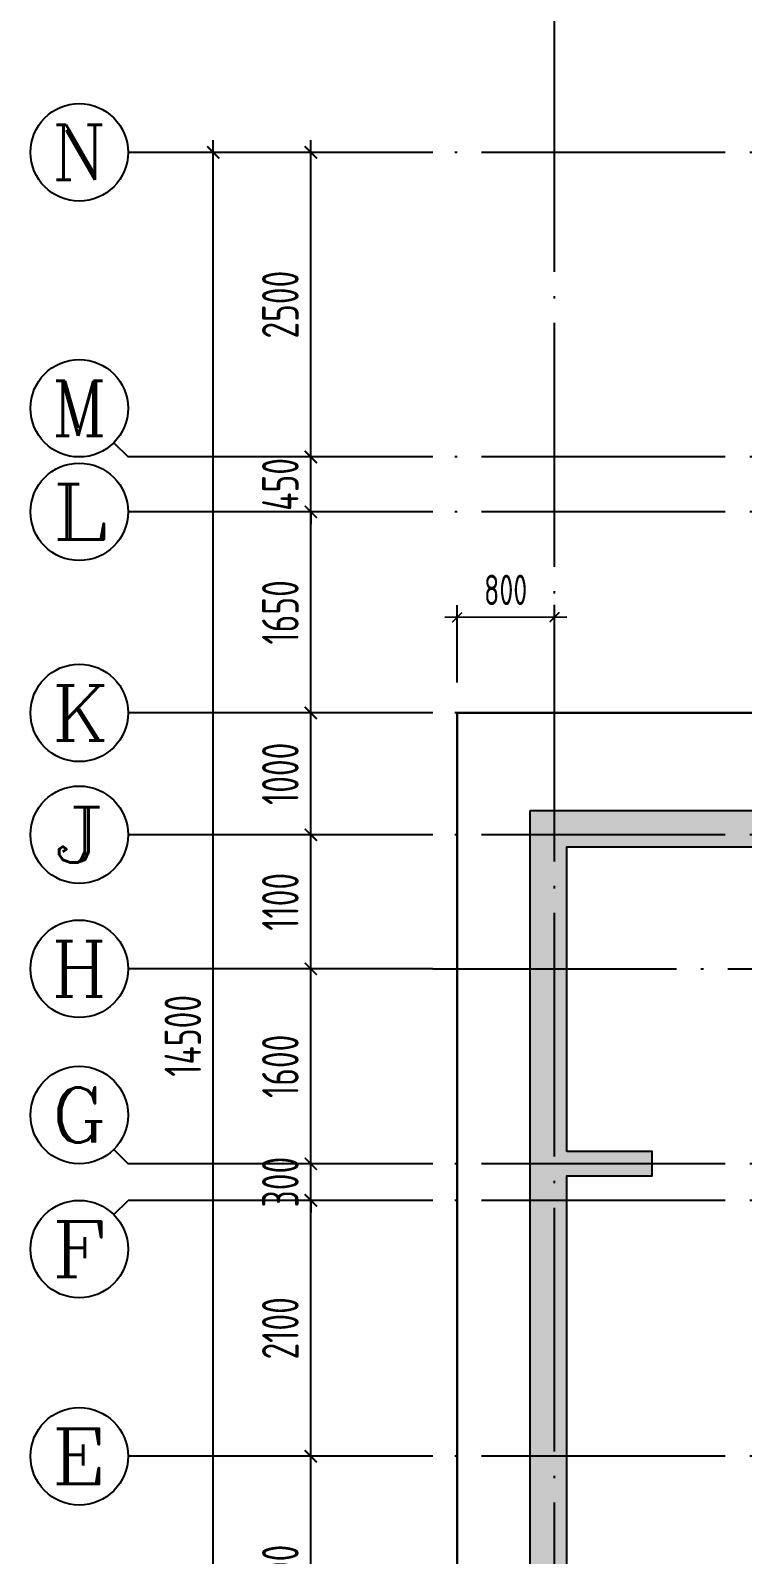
# Model space of a CAD drawing. Extents: x 826826 to 1642106, y -156213 to 399140.
# Drawn here: x 1065575 to 1071416, y 331422 to 343928 of the extents above; entities that cross this region are included whole.
import ezdxf
from ezdxf.enums import TextEntityAlignment as Align

# ---------------------------------------------------------------- set-up
doc = ezdxf.new("R2010")
doc.units = 0
doc.header["$LTSCALE"] = 1000
doc.linetypes.add('DOTE', pattern=[2.42, 2, -0.2, 0.02, -0.2])
doc.layers.get('0').update_dxf_attribs({"linetype": 'CONTINUOUS'})
doc.layers.get('DEFPOINTS').update_dxf_attribs({"linetype": 'CONTINUOUS'})
for name, color, linetype in [('A-AXIS', 1, 'CONTINUOUS'), ('A-DOTE', 10, 'DOTE'), ('AXIS_TEXT', 4, 'CONTINUOUS'), ('S-J基础底板', 5, 'CONTINUOUS'), ('S-J基础底板标注', 3, 'CONTINUOUS'), ('S-Q墙填充', 252, 'CONTINUOUS'), ('S-Q墙实线', 6, 'CONTINUOUS'), ('S-Y一般标注', 3, 'CONTINUOUS')]:
    doc.layers.add(name, color=color, linetype=linetype)
doc.styles.add('_TCH_AXIS', font='COMPLEX', dxfattribs={"bigfont": 'GBCBIG'})
doc.styles.add('COMPLEX', font='COMPLEX')
doc.styles.add('TSSD_DIMENSION', font='Tssdeng.shx', dxfattribs={"width": 0.7, "bigfont": 'tssdchn.shx'})
doc.dimstyles.new('TSSD_100_100$0', dxfattribs={"dimtxt": 300, "dimasz": 80, "dimexe": 100, "dimexo": 250, "dimgap": 100, "dimtad": 1, "dimdec": 0, "dimzin": 0, "dimdsep": 46, "dimtxsty": 'TSSD_DIMENSION', "dimblk": 'ARCHTICK', "dimcen": 0, "dimdle": 100, "dimclrd": 3, "dimclre": 3, "dimclrt": 7, "dimadec": 0, "dimazin": 0, "dimtfac": 1, "dimtdec": 0, "dimtix": 1, "dimtmove": 2, "dimatfit": 3, "dimldrblk": 'ARCHTICK', "dimfxl": 0, "dimtolj": 1, "dimtzin": 0, "dimarcsym": 0})

# ---------------------------------------------------------------- blocks, each defined once
blk = doc.blocks.new('_ArchTick')
at = {"color": 0, "linetype": 'ByBlock', "const_width": 0.15}
blk.add_lwpolyline([(-0.5, -0.5), (0.5, 0.5)], dxfattribs=at)
blk = doc.blocks.new('*D38')
at = {"layer": 'DEFPOINTS', "color": 0}
for p in [(738721, 338082), (739721, 338082), (739721, 336082)]:
    blk.add_point(p, dxfattribs=at)
at = {"layer": 'S-Y一般标注', "color": 0, "lineweight": -2}
for p, q in [((738721, 335982), (738721, 338182)), ((739471, 338082), (738621, 338082)), ((739471, 336082), (738621, 336082))]:
    blk.add_line(p, q, dxfattribs=at)
at = {"layer": 'S-Y一般标注', "color": 0, "lineweight": -2, "xscale": 100, "yscale": 100, "zscale": 100}
for p, rotation in [((738721, 338082), 90), ((738721, 336082), 270)]:
    blk.add_blockref('_ArchTick', p, dxfattribs=dict(at, rotation=rotation))
at = {"layer": 'S-Y一般标注', "color": 7, "insert": (738471, 337082), "char_height": 300, "attachment_point": 5, "rotation": 90, "style": 'TSSD_DIMENSION'}
blk.add_mtext('\\A1;2000', dxfattribs=at)
blk = doc.blocks.new('*D39')
at = {"layer": 'DEFPOINTS', "color": 0}
for p in [(738721, 340182), (739721, 340182), (739721, 338082)]:
    blk.add_point(p, dxfattribs=at)
at = {"layer": 'S-Y一般标注', "color": 0, "lineweight": -2}
for p, q in [((739471, 340182), (738621, 340182)), ((738721, 337982), (738721, 340282)), ((739471, 338082), (738621, 338082))]:
    blk.add_line(p, q, dxfattribs=at)
at = {"layer": 'S-Y一般标注', "color": 0, "lineweight": -2, "xscale": 100, "yscale": 100, "zscale": 100}
for p, rotation in [((738721, 340182), 90), ((738721, 338082), 270)]:
    blk.add_blockref('_ArchTick', p, dxfattribs=dict(at, rotation=rotation))
at = {"layer": 'S-Y一般标注', "color": 7, "insert": (738471, 339132), "char_height": 300, "attachment_point": 5, "rotation": 90, "style": 'TSSD_DIMENSION'}
blk.add_mtext('\\A1;2100', dxfattribs=at)
blk = doc.blocks.new('*D40')
at = {"layer": 'DEFPOINTS', "color": 0}
for p in [(738721, 340482), (739721, 340482), (739721, 340182)]:
    blk.add_point(p, dxfattribs=at)
at = {"layer": 'S-Y一般标注', "color": 0, "lineweight": -2}
for p, q in [((738721, 340482), (738721, 340582)), ((739471, 340482), (738621, 340482)), ((738721, 340182), (738721, 340482)), ((739471, 340182), (738621, 340182)), ((738721, 340182), (738721, 340082))]:
    blk.add_line(p, q, dxfattribs=at)
at = {"layer": 'S-Y一般标注', "color": 0, "lineweight": -2, "xscale": 100, "yscale": 100, "zscale": 100}
for p, rotation in [((738721, 340482), 270), ((738721, 340182), 90)]:
    blk.add_blockref('_ArchTick', p, dxfattribs=dict(at, rotation=rotation))
at = {"layer": 'S-Y一般标注', "color": 7, "insert": (738471, 340332), "char_height": 300, "attachment_point": 5, "rotation": 90, "style": 'TSSD_DIMENSION'}
blk.add_mtext('\\A1;300', dxfattribs=at)
blk = doc.blocks.new('*D41')
at = {"layer": 'DEFPOINTS', "color": 0}
for p in [(738721, 342082), (739721, 342082), (739721, 340482)]:
    blk.add_point(p, dxfattribs=at)
at = {"layer": 'S-Y一般标注', "color": 0, "lineweight": -2}
for p, q in [((738721, 340382), (738721, 342182)), ((739471, 342082), (738621, 342082)), ((739471, 340482), (738621, 340482))]:
    blk.add_line(p, q, dxfattribs=at)
at = {"layer": 'S-Y一般标注', "color": 0, "lineweight": -2, "xscale": 100, "yscale": 100, "zscale": 100}
for p, rotation in [((738721, 342082), 90), ((738721, 340482), 270)]:
    blk.add_blockref('_ArchTick', p, dxfattribs=dict(at, rotation=rotation))
at = {"layer": 'S-Y一般标注', "color": 7, "insert": (738471, 341282), "char_height": 300, "attachment_point": 5, "rotation": 90, "style": 'TSSD_DIMENSION'}
blk.add_mtext('\\A1;1600', dxfattribs=at)
blk = doc.blocks.new('*D42')
at = {"layer": 'DEFPOINTS', "color": 0}
for p in [(738721, 343182), (739721, 343182), (739721, 342082)]:
    blk.add_point(p, dxfattribs=at)
at = {"layer": 'S-Y一般标注', "color": 0, "lineweight": -2}
for p, q in [((739471, 343182), (738621, 343182)), ((738721, 341982), (738721, 343282)), ((739471, 342082), (738621, 342082))]:
    blk.add_line(p, q, dxfattribs=at)
at = {"layer": 'S-Y一般标注', "color": 0, "lineweight": -2, "xscale": 100, "yscale": 100, "zscale": 100}
for p, rotation in [((738721, 343182), 90), ((738721, 342082), 270)]:
    blk.add_blockref('_ArchTick', p, dxfattribs=dict(at, rotation=rotation))
at = {"layer": 'S-Y一般标注', "color": 7, "insert": (738471, 342632), "char_height": 300, "attachment_point": 5, "rotation": 90, "style": 'TSSD_DIMENSION'}
blk.add_mtext('\\A1;1100', dxfattribs=at)
blk = doc.blocks.new('*D43')
at = {"layer": 'DEFPOINTS', "color": 0}
for p in [(738721, 344182), (739721, 344182), (739721, 343182)]:
    blk.add_point(p, dxfattribs=at)
at = {"layer": 'S-Y一般标注', "color": 0, "lineweight": -2}
for p, q in [((739471, 344182), (738621, 344182)), ((738721, 343082), (738721, 344282)), ((739471, 343182), (738621, 343182))]:
    blk.add_line(p, q, dxfattribs=at)
at = {"layer": 'S-Y一般标注', "color": 0, "lineweight": -2, "xscale": 100, "yscale": 100, "zscale": 100}
for p, rotation in [((738721, 344182), 90), ((738721, 343182), 270)]:
    blk.add_blockref('_ArchTick', p, dxfattribs=dict(at, rotation=rotation))
at = {"layer": 'S-Y一般标注', "color": 7, "insert": (738471, 343682), "char_height": 300, "attachment_point": 5, "rotation": 90, "style": 'TSSD_DIMENSION'}
blk.add_mtext('\\A1;1000', dxfattribs=at)
blk = doc.blocks.new('*D44')
at = {"layer": 'DEFPOINTS', "color": 0}
for p in [(738721, 345832), (739721, 345832), (739721, 344182)]:
    blk.add_point(p, dxfattribs=at)
at = {"layer": 'S-Y一般标注', "color": 0, "lineweight": -2}
for p, q in [((738721, 344082), (738721, 345932)), ((739471, 345832), (738621, 345832)), ((739471, 344182), (738621, 344182))]:
    blk.add_line(p, q, dxfattribs=at)
at = {"layer": 'S-Y一般标注', "color": 0, "lineweight": -2, "xscale": 100, "yscale": 100, "zscale": 100}
for p, rotation in [((738721, 345832), 90), ((738721, 344182), 270)]:
    blk.add_blockref('_ArchTick', p, dxfattribs=dict(at, rotation=rotation))
at = {"layer": 'S-Y一般标注', "color": 7, "insert": (738471, 345007), "char_height": 300, "attachment_point": 5, "rotation": 90, "style": 'TSSD_DIMENSION'}
blk.add_mtext('\\A1;1650', dxfattribs=at)
blk = doc.blocks.new('*D45')
at = {"layer": 'DEFPOINTS', "color": 0}
for p in [(738721, 346282), (739721, 346282), (739721, 345832)]:
    blk.add_point(p, dxfattribs=at)
at = {"layer": 'S-Y一般标注', "color": 0, "lineweight": -2}
for p, q in [((738721, 346282), (738721, 346382)), ((739471, 346282), (738621, 346282)), ((738721, 345832), (738721, 346282)), ((739471, 345832), (738621, 345832)), ((738721, 345832), (738721, 345732))]:
    blk.add_line(p, q, dxfattribs=at)
at = {"layer": 'S-Y一般标注', "color": 0, "lineweight": -2, "xscale": 100, "yscale": 100, "zscale": 100}
for p, rotation in [((738721, 346282), 270), ((738721, 345832), 90)]:
    blk.add_blockref('_ArchTick', p, dxfattribs=dict(at, rotation=rotation))
at = {"layer": 'S-Y一般标注', "color": 7, "insert": (738471, 346057), "char_height": 300, "attachment_point": 5, "rotation": 90, "style": 'TSSD_DIMENSION'}
blk.add_mtext('\\A1;450', dxfattribs=at)
blk = doc.blocks.new('*D46')
at = {"layer": 'DEFPOINTS', "color": 0}
for p in [(738721, 348782), (739721, 348782), (739721, 346282)]:
    blk.add_point(p, dxfattribs=at)
at = {"layer": 'S-Y一般标注', "color": 0, "lineweight": -2}
for p, q in [((738721, 346182), (738721, 348882)), ((739471, 348782), (738621, 348782)), ((739471, 346282), (738621, 346282))]:
    blk.add_line(p, q, dxfattribs=at)
at = {"layer": 'S-Y一般标注', "color": 0, "lineweight": -2, "xscale": 100, "yscale": 100, "zscale": 100}
for p, rotation in [((738721, 348782), 90), ((738721, 346282), 270)]:
    blk.add_blockref('_ArchTick', p, dxfattribs=dict(at, rotation=rotation))
at = {"layer": 'S-Y一般标注', "color": 7, "insert": (738471, 347532), "char_height": 300, "attachment_point": 5, "rotation": 90, "style": 'TSSD_DIMENSION'}
blk.add_mtext('\\A1;2500', dxfattribs=at)
blk = doc.blocks.new('*D47')
at = {"layer": 'DEFPOINTS', "color": 0}
for p in [(737921, 348782), (739721, 348782), (739721, 334282)]:
    blk.add_point(p, dxfattribs=at)
at = {"layer": 'S-Y一般标注', "color": 0, "lineweight": -2}
for p, q in [((737921, 334182), (737921, 348882)), ((739471, 348782), (737821, 348782)), ((739471, 334282), (737821, 334282))]:
    blk.add_line(p, q, dxfattribs=at)
at = {"layer": 'S-Y一般标注', "color": 0, "lineweight": -2, "xscale": 100, "yscale": 100, "zscale": 100}
for p, rotation in [((737921, 348782), 90), ((737921, 334282), 270)]:
    blk.add_blockref('_ArchTick', p, dxfattribs=dict(at, rotation=rotation))
at = {"layer": 'S-Y一般标注', "color": 7, "insert": (737671, 341532), "char_height": 300, "attachment_point": 5, "rotation": 90, "style": 'TSSD_DIMENSION'}
blk.add_mtext('\\A1;14500', dxfattribs=at)
blk = doc.blocks.new('*D48')
at = {"layer": 'DEFPOINTS', "color": 0}
for p in [(742521, 350782), (740721, 349782), (742521, 349782)]:
    blk.add_point(p, dxfattribs=at)
at = {"layer": 'S-Y一般标注', "color": 0, "lineweight": -2}
for p, q in [((740721, 350032), (740721, 350882)), ((742521, 350032), (742521, 350882)), ((740621, 350782), (742621, 350782))]:
    blk.add_line(p, q, dxfattribs=at)
at = {"layer": 'S-Y一般标注', "color": 0, "lineweight": -2, "xscale": 100, "yscale": 100, "zscale": 100, "rotation": 180}
blk.add_blockref('_ArchTick', (740721, 350782), dxfattribs=at)
at = {"layer": 'S-Y一般标注', "color": 0, "lineweight": -2, "xscale": 100, "yscale": 100, "zscale": 100}
blk.add_blockref('_ArchTick', (742521, 350782), dxfattribs=at)
at = {"layer": 'S-Y一般标注', "color": 7, "insert": (741621, 351032), "char_height": 300, "attachment_point": 5, "style": 'TSSD_DIMENSION'}
blk.add_mtext('\\A1;1800', dxfattribs=at)
blk = doc.blocks.new('*D59')
at = {"layer": 'DEFPOINTS', "color": 0}
for p in [(789521, 351582), (740721, 349782), (789521, 349782)]:
    blk.add_point(p, dxfattribs=at)
at = {"layer": 'S-Y一般标注', "color": 0, "lineweight": -2}
for p, q in [((740721, 350032), (740721, 351682)), ((789521, 350032), (789521, 351682)), ((740621, 351582), (789621, 351582))]:
    blk.add_line(p, q, dxfattribs=at)
at = {"layer": 'S-Y一般标注', "color": 0, "lineweight": -2, "xscale": 100, "yscale": 100, "zscale": 100, "rotation": 180}
blk.add_blockref('_ArchTick', (740721, 351582), dxfattribs=at)
at = {"layer": 'S-Y一般标注', "color": 0, "lineweight": -2, "xscale": 100, "yscale": 100, "zscale": 100}
blk.add_blockref('_ArchTick', (789521, 351582), dxfattribs=at)
at = {"layer": 'S-Y一般标注', "color": 7, "insert": (765121, 351832), "char_height": 300, "attachment_point": 5, "style": 'TSSD_DIMENSION'}
blk.add_mtext('\\A1;48800', dxfattribs=at)
blk = doc.blocks.new('_AXISO')
blk.add_circle((0, 0), 0.5)
at = {"layer": 'AXIS_TEXT', "style": 'COMPLEX', "width": 1.041667}
blk.add_attdef('A', text='', height=0.56, dxfattribs=at).set_placement((-0.25, -0.28), (0.25, -0.28), align=Align.FIT)
blk = doc.blocks.new('*D1032')
at = {"layer": 'DEFPOINTS', "color": 0}
for p in [(1069074, 339112), (1069075, 338328), (1069875, 338330)]:
    blk.add_point(p, dxfattribs=at)
at = {"layer": 'S-J基础底板标注', "color": 3, "lineweight": -2}
for p, q in [((1069075, 338578), (1069074, 339212)), ((1069875, 338580), (1069874, 339214)), ((1069974, 339114), (1068974, 339112))]:
    blk.add_line(p, q, dxfattribs=at)
at = {"layer": 'S-J基础底板标注', "color": 3, "lineweight": -2, "xscale": 80, "yscale": 80, "zscale": 80}
for p, rotation in [((1069074, 339112), 180.0954764663456), ((1069874, 339114), 0.09547646634564089)]:
    blk.add_blockref('_ArchTick', p, dxfattribs=dict(at, rotation=rotation))
at = {"layer": 'S-J基础底板标注', "color": 7, "insert": (1069473, 339338), "char_height": 250, "attachment_point": 5, "rotation": 0.0955, "style": 'TSSD_DIMENSION'}
blk.add_mtext('\\A1;800', dxfattribs=at)
blk = doc.blocks.new('20210801.08473688')
at = {"layer": 'A-AXIS'}
for p, q in [((4300, 19800), (4300, 22300)), ((3300, 18800), (800, 18800)), ((682.8, 16417.2), (800, 16300)), ((3300, 16300), (800, 16300)), ((3300, 15850), (800, 15850)), ((3300, 14200), (800, 14200)), ((3300, 13200), (800, 13200)), ((3300, 12100), (800, 12100)), ((682.8, 10617.2), (800, 10500)), ((3300, 10500), (800, 10500)), ((682.8, 10082.8), (800, 10200)), ((3300, 10200), (800, 10200)), ((3300, 8100), (800, 8100))]:
    blk.add_line(p, q, dxfattribs=at)
at = {"layer": 'A-DOTE'}
for p, q in [((4300, 3300), (4300, 19800)), ((54100, 18800), (3300, 18800)), ((54100, 16300), (3300, 16300)), ((54100, 15850), (3300, 15850)), ((54100, 14200), (3300, 14200)), ((54100, 13200), (3300, 13200)), ((3300, 12100), (54100, 12100)), ((54100, 10500), (3300, 10500)), ((54100, 10200), (3300, 10200)), ((54100, 8100), (3300, 8100))]:
    blk.add_line(p, q, dxfattribs=at)
at = {"layer": 'A-AXIS'}
ref = blk.add_blockref('_AXISO', (400, 18800), dxfattribs=dict(at, xscale=800, yscale=800, zscale=800))
ref.add_attrib('A', 'N', dxfattribs={"layer": 'AXIS_TEXT', "height": 452.5, "style": '_TCH_AXIS', "width": 1.105263}).set_placement((173.7, 18573.7), (626.3, 18573.7), align=Align.FIT)
ref = blk.add_blockref('_AXISO', (400, 16700), dxfattribs=dict(at, xscale=800, yscale=800, zscale=800))
ref.add_attrib('A', 'M', dxfattribs={"layer": 'AXIS_TEXT', "height": 452.5, "style": '_TCH_AXIS'}).set_placement((173.7, 16473.7), (626.3, 16473.7), align=Align.FIT)
ref = blk.add_blockref('_AXISO', (400, 15850), dxfattribs=dict(at, xscale=800, yscale=800, zscale=800))
ref.add_attrib('A', 'L', dxfattribs={"layer": 'AXIS_TEXT', "height": 452.5, "style": '_TCH_AXIS', "width": 1.4}).set_placement((173.7, 15623.7), (626.3, 15623.7), align=Align.FIT)
ref = blk.add_blockref('_AXISO', (400, 14200), dxfattribs=dict(at, xscale=800, yscale=800, zscale=800))
ref.add_attrib('A', 'K', dxfattribs={"layer": 'AXIS_TEXT', "height": 452.5, "style": '_TCH_AXIS', "width": 1.105263}).set_placement((173.7, 13973.7), (626.3, 13973.7), align=Align.FIT)
ref = blk.add_blockref('_AXISO', (400, 13200), dxfattribs=dict(at, xscale=800, yscale=800, zscale=800))
ref.add_attrib('A', 'J', dxfattribs={"layer": 'AXIS_TEXT', "height": 452.5, "style": '_TCH_AXIS', "width": 1.909091}).set_placement((173.7, 12973.7), (626.3, 12973.7), align=Align.FIT)
ref = blk.add_blockref('_AXISO', (400, 12100), dxfattribs=dict(at, xscale=800, yscale=800, zscale=800))
ref.add_attrib('A', 'H', dxfattribs={"layer": 'AXIS_TEXT', "height": 452.5, "style": '_TCH_AXIS', "width": 1.05}).set_placement((173.7, 11873.7), (626.3, 11873.7), align=Align.FIT)
ref = blk.add_blockref('_AXISO', (400, 10900), dxfattribs=dict(at, xscale=800, yscale=800, zscale=800))
ref.add_attrib('A', 'G', dxfattribs={"layer": 'AXIS_TEXT', "height": 452.5, "style": '_TCH_AXIS', "width": 1.166667}).set_placement((173.7, 10673.7), (626.3, 10673.7), align=Align.FIT)
ref = blk.add_blockref('_AXISO', (400, 9800), dxfattribs=dict(at, xscale=800, yscale=800, zscale=800))
ref.add_attrib('A', 'F', dxfattribs={"layer": 'AXIS_TEXT', "height": 452.5, "style": '_TCH_AXIS', "width": 1.3125}).set_placement((173.7, 9573.7), (626.3, 9573.7), align=Align.FIT)
ref = blk.add_blockref('_AXISO', (400, 8100), dxfattribs=dict(at, xscale=800, yscale=800, zscale=800))
ref.add_attrib('A', 'E', dxfattribs={"layer": 'AXIS_TEXT', "height": 452.5, "style": '_TCH_AXIS', "width": 1.3125}).set_placement((173.7, 7873.7), (626.3, 7873.7), align=Align.FIT)
at = {"layer": 'S-Y一般标注'}
for p1, p2, distance, picture, middle in [((4300, 19800), (53100, 19800), 1800, '*D59', (28700, 21850)), ((4300, 19800), (6100, 19800), 1000, '*D48', (5200, 21050)), ((3300, 4300), (3300, 18800), 1800, '*D47', (1250, 11550)), ((3300, 16300), (3300, 18800), 1000, '*D46', (2050, 17550)), ((3300, 15850), (3300, 16300), 1000, '*D45', (2050, 16075)), ((3300, 14200), (3300, 15850), 1000, '*D44', (2050, 15025)), ((3300, 13200), (3300, 14200), 1000, '*D43', (2050, 13700)), ((3300, 12100), (3300, 13200), 1000, '*D42', (2050, 12650)), ((3300, 10500), (3300, 12100), 1000, '*D41', (2050, 11300)), ((3300, 10200), (3300, 10500), 1000, '*D40', (2050, 10350)), ((3300, 8100), (3300, 10200), 1000, '*D39', (2050, 9150)), ((3300, 6100), (3300, 8100), 1000, '*D38', (2050, 7100))]:
    dim = blk.add_aligned_dim(p1=p1, p2=p2, distance=distance, dimstyle='TSSD_100_100$0', override={"dimasz": 100, "dimclrd": 0, "dimclre": 0}, dxfattribs=at)
    dim.commit()
    dim.dimension.update_dxf_attribs({"geometry": picture, "text_midpoint": middle, "insert": (-736421.3, -329982)})

msp = doc.modelspace()

# ---------------------------------------------------------------- hatches: boundary and pattern name
at = {"layer": 'S-Q墙填充'}
h = msp.add_hatch(dxfattribs=at)
h.set_pattern_fill('ARMORED', color=252, scale=50, style=0)
h.set_pattern_definition([(50, (-113647.46, -428945.12), (358.63009, -31.37607), [37.5, -412.5]), (355, (-113647.46, -428945.12), (-69.37567, 376.09607), [30, -330]), (100.4514, (-113617.57, -428947.74), (289.25469, 344.71977), [31.870095, -350.57106]), (46.1842, (-113647.46, -428845.12), (533.62052, -82.75951), [56.25, -618.75]), (96.6356, (-113603, -428852), (467.33135, 487.05894), [47.80514, -525.8565]), (351.1842, (-113647.46, -428845.1), (467.33097, 487.0593), [45, -495]), (21, (-113597.46, -428870.12), (298.453526, -201.309445), [37.5, -412.5]), (326, (-113597.46, -428870.12), (121.65767, 362.57502), [30, -330]), (71.4514, (-113572.6, -428886.9), (420.111314, 161.26525), [31.870095, -350.57106]), (37.5, (-113647.46, -428945.12), (6.079928, 166.446927), [0, -326, 0, -335, 0, -331.25]), (7.5, (-113647.46, -428945.12), (131.534769, 197.205856), [0, -191, 0, -318.5, 0, -126.25]), (327.5, (-113758.96, -428945.12), (266.911218, -11.277436), [0, -125, 0, -390, 0, -517.5]), (317.5, (-113808.96, -428945.12), (291.593085, 50.05249), [0, -162.5, 0, -259, 0, -367.5]), (45, (-113647.46, -428945.12), (-176.776695, 176.776695), [])])
h.paths.add_polyline_path([(1118875.02, 337528.34), (1109375.01, 337528.34), (1109375.01, 336428.34), (1108075.13, 336428.34), (1108075.13, 338378.34), (1108773.66, 338378.34), (1108773.66, 338578.34), (1108075.13, 338578.34), (1108075.13, 338778.34), (1104873.66, 338778.34), (1104873.66, 338578.34), (1104173.66, 338578.34), (1104173.66, 338378.34), (1104873.66, 338378.34), (1104873.66, 336428.34), (1103575.01, 336428.34), (1103575.01, 337528.34), (1084975.02, 337528.34), (1084975.02, 336428.34), (1083675.01, 336428.34), (1083675.01, 338378.34), (1084375.01, 338378.34), (1084375.01, 338578.34), (1083675.01, 338578.34), (1083675.01, 338778.34), (1080473.55, 338778.34), (1080473.55, 338578.34), (1079775.01, 338578.34), (1079775.01, 338378.34), (1080473.55, 338378.34), (1080473.55, 336428.34), (1079175.01, 336428.34), (1079175.01, 337528.34), (1069675.01, 337528.34), (1069675.01, 330028.34), (1073375.01, 330028.35), (1078775.01, 330028.35), (1078775.01, 328828.34), (1085375.01, 328828.34), (1085375.01, 330028.34), (1097775.01, 330028.34), (1103175.01, 330028.34), (1103175.01, 328828.34), (1109775.01, 328828.34), (1109775.01, 330028.34), (1118875.02, 330028.34)])
h.paths.add_polyline_path([(1069975.01, 334528.34), (1070675.01, 334528.34), (1070675.01, 334728.34), (1069975.01, 334728.34), (1069975.01, 337228.34), (1071575.01, 337228.34), (1071575.01, 336578.34), (1071775.01, 336578.34), (1071775.01, 337228.34), (1074575.01, 337228.34), (1074575.01, 334528.35), (1074775.01, 334528.35), (1074775.01, 337228.34), (1078875.01, 337228.34), (1078875.01, 335778.35), (1079175.01, 335778.35), (1079175.01, 336128.34), (1080773.55, 336128.34), (1080773.55, 338478.34), (1083375.01, 338478.34), (1083375.01, 336128.34), (1084975.02, 336128.34), (1084975.02, 335778.35), (1085275.02, 335778.35), (1085275.02, 337228.34), (1089375.01, 337228.34), (1089375.01, 334528.34), (1089575.01, 334528.35), (1089575.01, 337228.34), (1092374.96, 337228.34), (1092373.61, 334528.35), (1092573.61, 334528.35), (1092574.96, 337228.34), (1095975.01, 337228.34), (1095975.01, 334528.35), (1096175.01, 334528.35), (1096175.01, 337228.34), (1098975.01, 337228.34), (1098975.01, 334528.35), (1099175.01, 334528.34), (1099175.01, 337228.34), (1103275.01, 337228.34), (1103275.01, 335878.35), (1103575.01, 335878.35), (1103575.01, 336128.34), (1105173.66, 336128.34), (1105173.66, 338478.34), (1107775.13, 338478.34), (1107775.13, 336128.34), (1109375.01, 336128.34), (1109375.01, 335778.35), (1109675.01, 335778.35), (1109675.01, 337228.34), (1113775.01, 337228.34), (1113775.01, 334528.34), (1113975.01, 334528.34), (1113975.01, 337228.34), (1116775.01, 337228.33), (1116775.01, 336578.41), (1116975.01, 336578.41), (1116975.01, 337228.33), (1118575.02, 337228.33), (1118575.01, 334728.34), (1117875.01, 334728.34), (1117875.01, 334528.34), (1118575.01, 334528.34), (1118575.01, 330328.34), (1115375.01, 330328.34), (1115375.01, 331778.34), (1115175.01, 331778.35), (1115175.01, 330328.34), (1109775.01, 330328.34), (1109775.01, 330578.34), (1109475.01, 330578.34), (1109475.01, 329128.34), (1103475.01, 329128.34), (1103475.01, 330578.34), (1103175.01, 330578.34), (1103175.01, 330328.34), (1097775.01, 330328.34), (1097775.01, 331778.34), (1097575.01, 331778.34), (1097575.01, 330328.34), (1090975.01, 330328.34), (1090975.01, 331778.34), (1090775.01, 331778.34), (1090775.01, 330328.34), (1085375.01, 330328.34), (1085375.01, 330578.34), (1085075.01, 330578.34), (1085075.01, 329128.34), (1079075.01, 329128.34), (1079075.01, 330578.34), (1078775.01, 330578.34), (1078775.01, 330328.34), (1073375.01, 330328.34), (1073375.01, 331778.34), (1073175.01, 331778.34), (1073175.01, 330328.34), (1069975.01, 330328.34)], flags=16)
h.paths.add_polyline_path([(1080274.94, 334228.32), (1080274.94, 334428.34), (1080925.01, 334428.34), (1080925.01, 334428.32), (1080925.01, 332328.34), (1081125.01, 332328.34), (1081125.01, 332128.32), (1080725.01, 332128.32), (1080725.01, 334228.32)], flags=0)
h.paths.add_polyline_path([(1083025, 332328.34), (1083225, 332328.34), (1083225, 334428.34), (1083875.02, 334428.34), (1083875.02, 334228.32), (1083425.01, 334228.32), (1083425.01, 332128.32), (1083025, 332128.32)], flags=0)
h.paths.add_polyline_path([(1104674.96, 334228.32), (1104674.96, 334428.34), (1105325.02, 334428.34), (1105325.02, 332328.34), (1105525.02, 332328.34), (1105525.02, 332328.32), (1105525.02, 332128.32), (1105125.02, 332128.32), (1105125.02, 332128.34), (1105125.02, 334228.32)], flags=0)
h.paths.add_polyline_path([(1107425.02, 332328.34), (1107625.02, 332328.34), (1107625.02, 334428.34), (1108275.01, 334428.34), (1108275.01, 334228.32), (1107825.02, 334228.32), (1107825.02, 332128.32), (1107425.02, 332128.32)], flags=0)

# ---------------------------------------------------------------- linework, layer by layer
at = {"layer": 'S-J基础底板', "const_width": 20}
msp.add_lwpolyline([(1077675.01, 327728.34), (1086475.01, 327728.34), (1086475.01, 329228.35), (1102075.01, 329228.33), (1102075.01, 327728.34), (1110875.01, 327728.34), (1110875.01, 328928.34), (1119675.01, 328928.34), (1119675.01, 338328.34), (1109875.01, 338328.34), (1109875.01, 339678.34), (1103075.01, 339678.34), (1103075.01, 338328.34), (1085475.01, 338328.34), (1085475.01, 339678.34), (1078675.01, 339678.34), (1078675.01, 338328.34), (1069075.01, 338328.34), (1069075.01, 328928.34), (1077675.01, 328928.34)], close=True, dxfattribs=at)
at = {"layer": 'S-Q墙实线'}
for points in [[(1069675.01, 337528.34), (1079175.01, 337528.34), (1079175.01, 336428.34), (1080473.55, 336428.34), (1080473.55, 338378.34), (1079775.01, 338378.34), (1079775.01, 338578.34), (1080473.55, 338578.34), (1080473.55, 338778.34), (1083675.01, 338778.34)], [(1069975.01, 334728.34), (1069975.01, 337228.34), (1071575.01, 337228.34), (1071575.01, 336578.34), (1071775.01, 336578.34), (1071775.01, 337228.34), (1074575.01, 337228.34), (1074575.01, 334528.35), (1074775.01, 334528.35), (1074775.01, 337228.34), (1078875.01, 337228.34), (1078875.01, 335778.35), (1079175.01, 335778.35), (1079175.01, 336128.34), (1080773.55, 336128.34), (1080773.55, 338478.34), (1083375.01, 338478.34)], [(1109775.01, 328828.34), (1103175.01, 328828.34), (1103175.01, 330028.34), (1097775.01, 330028.34), (1085375.01, 330028.34), (1085375.01, 328828.34), (1078775.01, 328828.34), (1078775.01, 330028.35), (1073375.01, 330028.35), (1069675.01, 330028.34), (1069675.01, 337528.34)], [(1085075.01, 329128.34), (1079075.01, 329128.34), (1079075.01, 330578.34), (1078775.01, 330578.34), (1078775.01, 330328.34), (1073375.01, 330328.34), (1073375.01, 331778.34), (1073175.01, 331778.34), (1073175.01, 330328.34), (1069975.01, 330328.34), (1069975.01, 334528.34), (1070675.01, 334528.34), (1070675.01, 334728.34), (1069975.01, 334728.34)]]:
    msp.add_lwpolyline(points, dxfattribs=at)

# ---------------------------------------------------------------- block references
at = {"layer": 'S-Y一般标注'}
msp.add_blockref('20210801.08473688', (1065575.01, 324128.34), dxfattribs=at)

# ---------------------------------------------------------------- dimensions: what is measured, and where the dimension line sits
at = {"layer": 'S-J基础底板标注'}
dim = msp.add_aligned_dim(p1=(1069875.01, 338329.68), p2=(1069075.01, 338328.34), distance=-783.98, dimstyle='TSSD_100_100$0', override={"dimtxt": 250}, dxfattribs=at)
dim.commit()
dim.dimension.update_dxf_attribs({"geometry": '*D1032', "text_midpoint": (1069473.33, 339337.98)})

doc.saveas('drawing.dxf')
